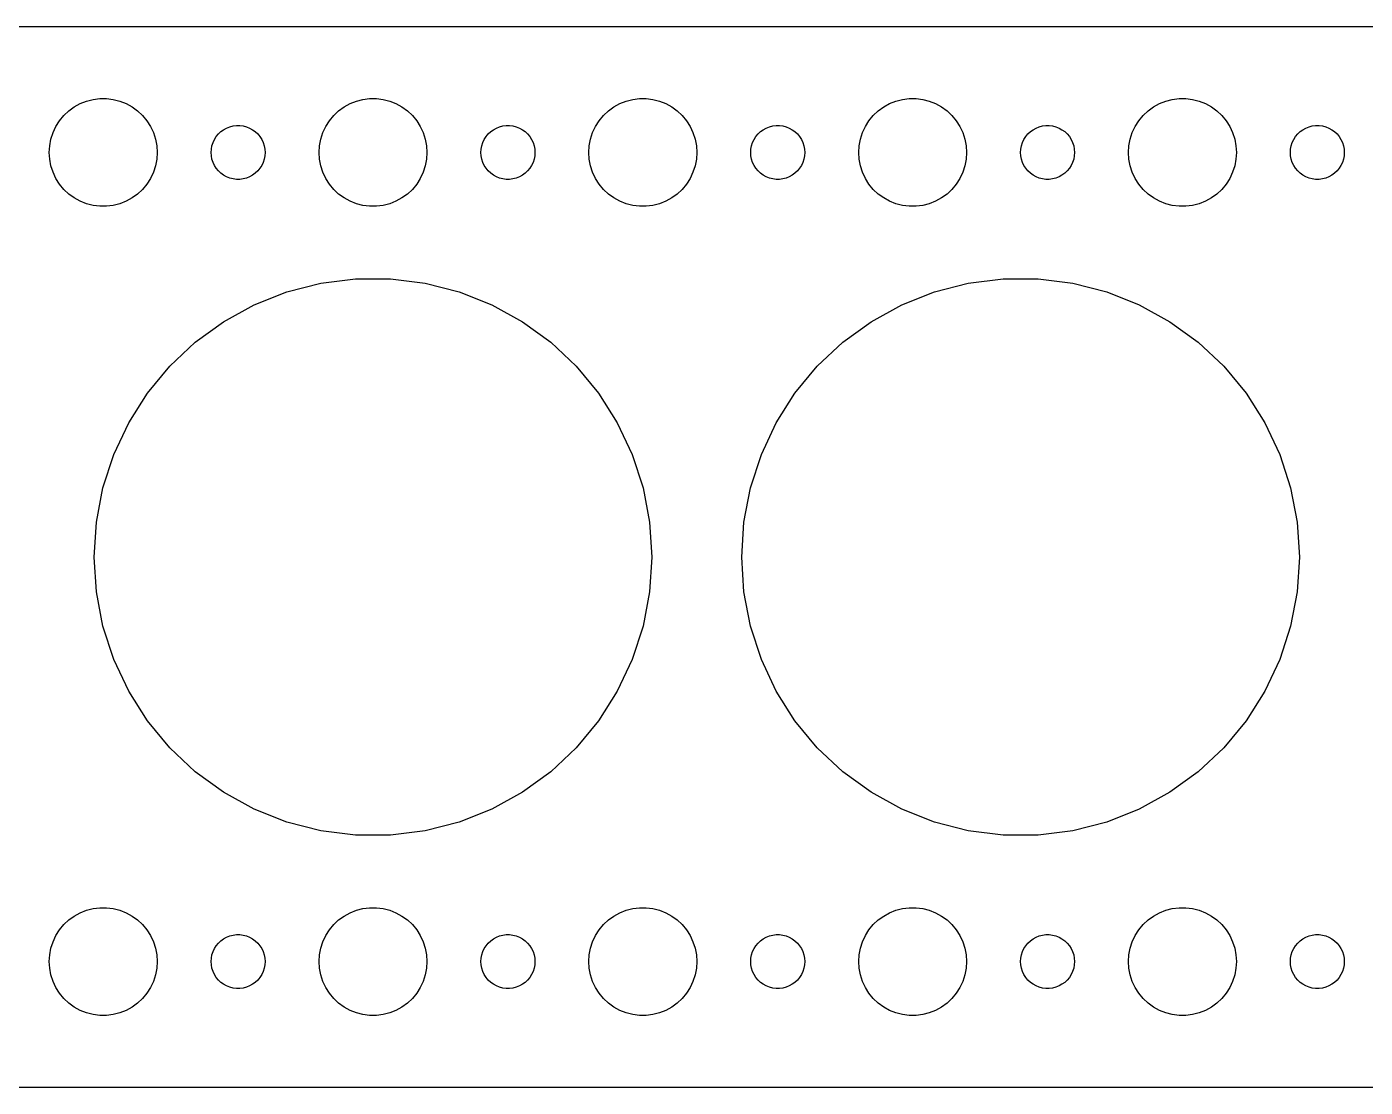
# Model space of a CAD drawing. Header units: metres. Extents: x -97 to 97, y 40 to 98.
# Drawn here: x -19.2 to 55.2, y 39.5 to 98.5 of the extents above; entities that cross this region are included whole.
import ezdxf

# ---------------------------------------------------------------- set-up
doc = ezdxf.new("R2010")
doc.units = ezdxf.units.M

msp = doc.modelspace()

# ---------------------------------------------------------------- linework, layer by layer
for p, q in [((92.3139, 98.4901), (-92.3139, 98.4901)), ((-17.1869, 93.5536), (-16.9123, 93.8115)), ((-16.9123, 93.8115), (-16.6075, 94.033)), ((-16.6075, 94.033), (-16.2773, 94.2145)), ((-16.2773, 94.2145), (-15.927, 94.3532)), ((-15.927, 94.3532), (-15.5621, 94.4469)), ((-15.5621, 94.4469), (-15.1884, 94.4941)), ((-15.1884, 94.4941), (-14.8116, 94.4941)), ((-14.8116, 94.4941), (-14.4379, 94.4469)), ((-14.4379, 94.4469), (-14.0729, 94.3532)), ((-14.0729, 94.3532), (-13.7227, 94.2145)), ((-13.7227, 94.2145), (-13.3925, 94.033)), ((-13.3925, 94.033), (-13.0877, 93.8115)), ((-13.0877, 93.8115), (-12.8131, 93.5536)), ((-2.1869, 93.5536), (-1.91226, 93.8115)), ((-1.91226, 93.8115), (-1.60747, 94.033)), ((-1.60747, 94.033), (-1.27733, 94.2145)), ((-1.27733, 94.2145), (-0.92705, 94.3532)), ((-0.92705, 94.3532), (-0.56213, 94.4469)), ((-0.56213, 94.4469), (-0.18837, 94.4941)), ((-0.18837, 94.4941), (0.18837, 94.4941)), ((0.18837, 94.4941), (0.56213, 94.4469)), ((0.56213, 94.4469), (0.92705, 94.3532)), ((0.92705, 94.3532), (1.27733, 94.2145)), ((1.27733, 94.2145), (1.60747, 94.033)), ((1.60747, 94.033), (1.91226, 93.8115)), ((1.91226, 93.8115), (2.1869, 93.5536)), ((12.8131, 93.5536), (13.0877, 93.8115)), ((13.0877, 93.8115), (13.3925, 94.033)), ((13.3925, 94.033), (13.7227, 94.2145)), ((13.7227, 94.2145), (14.0729, 94.3532)), ((14.0729, 94.3532), (14.4379, 94.4469)), ((14.4379, 94.4469), (14.8116, 94.4941)), ((14.8116, 94.4941), (15.1884, 94.4941)), ((15.1884, 94.4941), (15.5621, 94.4469)), ((15.5621, 94.4469), (15.927, 94.3532)), ((15.927, 94.3532), (16.2773, 94.2145)), ((16.2773, 94.2145), (16.6075, 94.033)), ((16.6075, 94.033), (16.9123, 93.8115)), ((16.9123, 93.8115), (17.1869, 93.5536)), ((27.8131, 93.5536), (28.0877, 93.8115)), ((28.0877, 93.8115), (28.3925, 94.033)), ((28.3925, 94.033), (28.7227, 94.2145)), ((28.7227, 94.2145), (29.0729, 94.3532)), ((29.0729, 94.3532), (29.4379, 94.4469)), ((29.4379, 94.4469), (29.8116, 94.4941)), ((29.8116, 94.4941), (30.1884, 94.4941)), ((30.1884, 94.4941), (30.5621, 94.4469)), ((30.5621, 94.4469), (30.927, 94.3532)), ((30.927, 94.3532), (31.2773, 94.2145)), ((31.2773, 94.2145), (31.6075, 94.033)), ((31.6075, 94.033), (31.9123, 93.8115)), ((31.9123, 93.8115), (32.1869, 93.5536)), ((42.8131, 93.5536), (43.0877, 93.8115)), ((43.0877, 93.8115), (43.3925, 94.033)), ((43.3925, 94.033), (43.7227, 94.2145)), ((43.7227, 94.2145), (44.0729, 94.3532)), ((44.0729, 94.3532), (44.4379, 94.4469)), ((44.4379, 94.4469), (44.8116, 94.4941)), ((44.8116, 94.4941), (45.1884, 94.4941)), ((45.1884, 94.4941), (45.5621, 94.4469)), ((45.5621, 94.4469), (45.927, 94.3532)), ((45.927, 94.3532), (46.2773, 94.2145)), ((46.2773, 94.2145), (46.6075, 94.033)), ((46.6075, 94.033), (46.9123, 93.8115)), ((46.9123, 93.8115), (47.1869, 93.5536)), ((-17.6289, 92.9453), (-17.427, 93.2634)), ((-17.427, 93.2634), (-17.1869, 93.5536)), ((-12.8131, 93.5536), (-12.5729, 93.2634)), ((-12.5729, 93.2634), (-12.3711, 92.9453)), ((-2.62891, 92.9453), (-2.42705, 93.2634)), ((-2.42705, 93.2634), (-2.1869, 93.5536)), ((2.1869, 93.5536), (2.42705, 93.2634)), ((2.42705, 93.2634), (2.62891, 92.9453)), ((12.3711, 92.9453), (12.5729, 93.2634)), ((12.5729, 93.2634), (12.8131, 93.5536)), ((17.1869, 93.5536), (17.427, 93.2634)), ((17.427, 93.2634), (17.6289, 92.9453)), ((27.3711, 92.9453), (27.5729, 93.2634)), ((27.5729, 93.2634), (27.8131, 93.5536)), ((32.1869, 93.5536), (32.427, 93.2634)), ((32.427, 93.2634), (32.6289, 92.9453)), ((42.3711, 92.9453), (42.5729, 93.2634)), ((42.5729, 93.2634), (42.8131, 93.5536)), ((47.1869, 93.5536), (47.427, 93.2634)), ((47.427, 93.2634), (47.6289, 92.9453)), ((-17.9057, 92.2461), (-17.7893, 92.6044)), ((-17.7893, 92.6044), (-17.6289, 92.9453)), ((-12.3711, 92.9453), (-12.2107, 92.6044)), ((-12.2107, 92.6044), (-12.0942, 92.2461)), ((-8.81445, 92.2226), (-8.71352, 92.3817)), ((-8.71352, 92.3817), (-8.59344, 92.5268)), ((-8.59344, 92.5268), (-8.45613, 92.6558)), ((-8.45613, 92.6558), (-8.30373, 92.7665)), ((-8.30373, 92.7665), (-8.13866, 92.8572)), ((-8.13866, 92.8572), (-7.96352, 92.9266)), ((-7.96352, 92.9266), (-7.78107, 92.9734)), ((-7.78107, 92.9734), (-7.59418, 92.997)), ((-7.59418, 92.997), (-7.40581, 92.997)), ((-7.40581, 92.997), (-7.21892, 92.9734)), ((-7.21892, 92.9734), (-7.03647, 92.9266)), ((-7.03647, 92.9266), (-6.86133, 92.8572)), ((-6.86133, 92.8572), (-6.69626, 92.7665)), ((-6.69626, 92.7665), (-6.54385, 92.6558)), ((-6.54385, 92.6558), (-6.40654, 92.5268)), ((-6.40654, 92.5268), (-6.28647, 92.3817)), ((-6.28647, 92.3817), (-6.18553, 92.2226)), ((-2.90575, 92.2461), (-2.78932, 92.6044)), ((-2.78932, 92.6044), (-2.62891, 92.9453)), ((2.62891, 92.9453), (2.78932, 92.6044)), ((2.78932, 92.6044), (2.90575, 92.2461)), ((6.18553, 92.2226), (6.28647, 92.3817)), ((6.28647, 92.3817), (6.40654, 92.5268)), ((6.40654, 92.5268), (6.54385, 92.6558)), ((6.54385, 92.6558), (6.69626, 92.7665)), ((6.69626, 92.7665), (6.86133, 92.8572)), ((6.86133, 92.8572), (7.03647, 92.9266)), ((7.03647, 92.9266), (7.21892, 92.9734)), ((7.21892, 92.9734), (7.40581, 92.997)), ((7.40581, 92.997), (7.59418, 92.997)), ((7.59418, 92.997), (7.78107, 92.9734)), ((7.78107, 92.9734), (7.96352, 92.9266)), ((7.96352, 92.9266), (8.13866, 92.8572)), ((8.13866, 92.8572), (8.30373, 92.7665)), ((8.30373, 92.7665), (8.45613, 92.6558)), ((8.45613, 92.6558), (8.59344, 92.5268)), ((8.59344, 92.5268), (8.71352, 92.3817)), ((8.71352, 92.3817), (8.81445, 92.2226)), ((12.0942, 92.2461), (12.2107, 92.6044)), ((12.2107, 92.6044), (12.3711, 92.9453)), ((17.6289, 92.9453), (17.7893, 92.6044)), ((17.7893, 92.6044), (17.9057, 92.2461)), ((21.1855, 92.2226), (21.2865, 92.3817)), ((21.2865, 92.3817), (21.4065, 92.5268)), ((21.4065, 92.5268), (21.5439, 92.6558)), ((21.5439, 92.6558), (21.6963, 92.7665)), ((21.6963, 92.7665), (21.8613, 92.8572)), ((21.8613, 92.8572), (22.0365, 92.9266)), ((22.0365, 92.9266), (22.2189, 92.9734)), ((22.2189, 92.9734), (22.4058, 92.997)), ((22.4058, 92.997), (22.5942, 92.997)), ((22.5942, 92.997), (22.7811, 92.9734)), ((22.7811, 92.9734), (22.9635, 92.9266)), ((22.9635, 92.9266), (23.1387, 92.8572)), ((23.1387, 92.8572), (23.3037, 92.7665)), ((23.3037, 92.7665), (23.4561, 92.6558)), ((23.4561, 92.6558), (23.5934, 92.5268)), ((23.5934, 92.5268), (23.7135, 92.3817)), ((23.7135, 92.3817), (23.8145, 92.2226)), ((27.0942, 92.2461), (27.2107, 92.6044)), ((27.2107, 92.6044), (27.3711, 92.9453)), ((32.6289, 92.9453), (32.7893, 92.6044)), ((32.7893, 92.6044), (32.9057, 92.2461)), ((36.1855, 92.2226), (36.2865, 92.3817)), ((36.2865, 92.3817), (36.4065, 92.5268)), ((36.4065, 92.5268), (36.5439, 92.6558)), ((36.5439, 92.6558), (36.6963, 92.7665)), ((36.6963, 92.7665), (36.8613, 92.8572)), ((36.8613, 92.8572), (37.0365, 92.9266)), ((37.0365, 92.9266), (37.2189, 92.9734)), ((37.2189, 92.9734), (37.4058, 92.997)), ((37.4058, 92.997), (37.5942, 92.997)), ((37.5942, 92.997), (37.7811, 92.9734)), ((37.7811, 92.9734), (37.9635, 92.9266)), ((37.9635, 92.9266), (38.1387, 92.8572)), ((38.1387, 92.8572), (38.3037, 92.7665)), ((38.3037, 92.7665), (38.4561, 92.6558)), ((38.4561, 92.6558), (38.5934, 92.5268)), ((38.5934, 92.5268), (38.7135, 92.3817)), ((38.7135, 92.3817), (38.8145, 92.2226)), ((42.0942, 92.2461), (42.2107, 92.6044)), ((42.2107, 92.6044), (42.3711, 92.9453)), ((47.6289, 92.9453), (47.7893, 92.6044)), ((47.7893, 92.6044), (47.9057, 92.2461)), ((51.1855, 92.2226), (51.2865, 92.3817)), ((51.2865, 92.3817), (51.4065, 92.5268)), ((51.4065, 92.5268), (51.5439, 92.6558)), ((51.5439, 92.6558), (51.6963, 92.7665)), ((51.6963, 92.7665), (51.8613, 92.8572)), ((51.8613, 92.8572), (52.0365, 92.9266)), ((52.0365, 92.9266), (52.2189, 92.9734)), ((52.2189, 92.9734), (52.4058, 92.997)), ((52.4058, 92.997), (52.5942, 92.997)), ((52.5942, 92.997), (52.7811, 92.9734)), ((52.7811, 92.9734), (52.9635, 92.9266)), ((52.9635, 92.9266), (53.1387, 92.8572)), ((53.1387, 92.8572), (53.3037, 92.7665)), ((53.3037, 92.7665), (53.4561, 92.6558)), ((53.4561, 92.6558), (53.5934, 92.5268)), ((53.5934, 92.5268), (53.7135, 92.3817)), ((53.7135, 92.3817), (53.8145, 92.2226)), ((-18, 91.5), (-17.9763, 91.876)), ((-17.9763, 91.876), (-17.9057, 92.2461)), ((-12.0942, 92.2461), (-12.0237, 91.876)), ((-12.0237, 91.876), (-12, 91.5)), ((-9, 91.5), (-8.98816, 91.688)), ((-8.98816, 91.688), (-8.95287, 91.873)), ((-8.95287, 91.873), (-8.89465, 92.0522)), ((-8.89465, 92.0522), (-8.81445, 92.2226)), ((-6.18553, 92.2226), (-6.10533, 92.0522)), ((-6.10533, 92.0522), (-6.04712, 91.873)), ((-6.04712, 91.873), (-6.01183, 91.688)), ((-6.01183, 91.688), (-6, 91.5)), ((-3, 91.5), (-2.97633, 91.876)), ((-2.97633, 91.876), (-2.90575, 92.2461)), ((2.90575, 92.2461), (2.97633, 91.876)), ((2.97633, 91.876), (3, 91.5)), ((6, 91.5), (6.01183, 91.688)), ((6.01183, 91.688), (6.04712, 91.873)), ((6.04712, 91.873), (6.10533, 92.0522)), ((6.10533, 92.0522), (6.18553, 92.2226)), ((8.81445, 92.2226), (8.89465, 92.0522)), ((8.89465, 92.0522), (8.95287, 91.873)), ((8.95287, 91.873), (8.98816, 91.688)), ((8.98816, 91.688), (9, 91.5)), ((12, 91.5), (12.0237, 91.876)), ((12.0237, 91.876), (12.0942, 92.2461)), ((17.9057, 92.2461), (17.9763, 91.876)), ((17.9763, 91.876), (18, 91.5)), ((21, 91.5), (21.0118, 91.688)), ((21.0118, 91.688), (21.0471, 91.873)), ((21.0471, 91.873), (21.1053, 92.0522)), ((21.1053, 92.0522), (21.1855, 92.2226)), ((23.8145, 92.2226), (23.8947, 92.0522)), ((23.8947, 92.0522), (23.9529, 91.873)), ((23.9529, 91.873), (23.9882, 91.688)), ((23.9882, 91.688), (24, 91.5)), ((27, 91.5), (27.0237, 91.876)), ((27.0237, 91.876), (27.0942, 92.2461)), ((32.9057, 92.2461), (32.9763, 91.876)), ((32.9763, 91.876), (33, 91.5)), ((36, 91.5), (36.0118, 91.688)), ((36.0118, 91.688), (36.0471, 91.873)), ((36.0471, 91.873), (36.1053, 92.0522)), ((36.1053, 92.0522), (36.1855, 92.2226)), ((38.8145, 92.2226), (38.8947, 92.0522)), ((38.8947, 92.0522), (38.9529, 91.873)), ((38.9529, 91.873), (38.9882, 91.688)), ((38.9882, 91.688), (39, 91.5)), ((42, 91.5), (42.0237, 91.876)), ((42.0237, 91.876), (42.0942, 92.2461)), ((47.9057, 92.2461), (47.9763, 91.876)), ((47.9763, 91.876), (48, 91.5)), ((51, 91.5), (51.0118, 91.688)), ((51.0118, 91.688), (51.0471, 91.873)), ((51.0471, 91.873), (51.1053, 92.0522)), ((51.1053, 92.0522), (51.1855, 92.2226)), ((53.8145, 92.2226), (53.8947, 92.0522)), ((53.8947, 92.0522), (53.9529, 91.873)), ((53.9529, 91.873), (53.9882, 91.688)), ((53.9882, 91.688), (54, 91.5)), ((-17.9763, 91.124), (-18, 91.5)), ((-17.9057, 90.7539), (-17.9763, 91.124)), ((-12.0237, 91.124), (-12.0942, 90.7539)), ((-12, 91.5), (-12.0237, 91.124)), ((-8.98816, 91.312), (-9, 91.5)), ((-8.95287, 91.127), (-8.98816, 91.312)), ((-8.89465, 90.9478), (-8.95287, 91.127)), ((-8.81445, 90.7774), (-8.89465, 90.9478)), ((-6.10533, 90.9478), (-6.18553, 90.7774)), ((-6.04712, 91.127), (-6.10533, 90.9478)), ((-6.01183, 91.312), (-6.04712, 91.127)), ((-6, 91.5), (-6.01183, 91.312)), ((-2.97633, 91.124), (-3, 91.5)), ((-2.90575, 90.7539), (-2.97633, 91.124)), ((2.97633, 91.124), (2.90575, 90.7539)), ((3, 91.5), (2.97633, 91.124)), ((6.01183, 91.312), (6, 91.5)), ((6.04712, 91.127), (6.01183, 91.312)), ((6.10533, 90.9478), (6.04712, 91.127)), ((6.18553, 90.7774), (6.10533, 90.9478)), ((8.89465, 90.9478), (8.81445, 90.7774)), ((8.95287, 91.127), (8.89465, 90.9478)), ((8.98816, 91.312), (8.95287, 91.127)), ((9, 91.5), (8.98816, 91.312)), ((12.0237, 91.124), (12, 91.5)), ((12.0942, 90.7539), (12.0237, 91.124)), ((17.9763, 91.124), (17.9057, 90.7539)), ((18, 91.5), (17.9763, 91.124)), ((21.0118, 91.312), (21, 91.5)), ((21.0471, 91.127), (21.0118, 91.312)), ((21.1053, 90.9478), (21.0471, 91.127)), ((21.1855, 90.7774), (21.1053, 90.9478)), ((23.8947, 90.9478), (23.8145, 90.7774)), ((23.9529, 91.127), (23.8947, 90.9478)), ((23.9882, 91.312), (23.9529, 91.127)), ((24, 91.5), (23.9882, 91.312)), ((27.0237, 91.124), (27, 91.5)), ((27.0942, 90.7539), (27.0237, 91.124)), ((32.9763, 91.124), (32.9057, 90.7539)), ((33, 91.5), (32.9763, 91.124)), ((36.0118, 91.312), (36, 91.5)), ((36.0471, 91.127), (36.0118, 91.312)), ((36.1053, 90.9478), (36.0471, 91.127)), ((36.1855, 90.7774), (36.1053, 90.9478)), ((38.8947, 90.9478), (38.8145, 90.7774)), ((38.9529, 91.127), (38.8947, 90.9478)), ((38.9882, 91.312), (38.9529, 91.127)), ((39, 91.5), (38.9882, 91.312)), ((42.0237, 91.124), (42, 91.5)), ((42.0942, 90.7539), (42.0237, 91.124)), ((47.9763, 91.124), (47.9057, 90.7539)), ((48, 91.5), (47.9763, 91.124)), ((51.0118, 91.312), (51, 91.5)), ((51.0471, 91.127), (51.0118, 91.312)), ((51.1053, 90.9478), (51.0471, 91.127)), ((51.1855, 90.7774), (51.1053, 90.9478)), ((53.8947, 90.9478), (53.8145, 90.7774)), ((53.9529, 91.127), (53.8947, 90.9478)), ((53.9882, 91.312), (53.9529, 91.127)), ((54, 91.5), (53.9882, 91.312)), ((-17.7893, 90.3956), (-17.9057, 90.7539)), ((-17.6289, 90.0547), (-17.7893, 90.3956)), ((-17.427, 89.7366), (-17.6289, 90.0547)), ((-12.3711, 90.0547), (-12.5729, 89.7366)), ((-12.2107, 90.3956), (-12.3711, 90.0547)), ((-12.0942, 90.7539), (-12.2107, 90.3956)), ((-8.71352, 90.6183), (-8.81445, 90.7774)), ((-8.59344, 90.4732), (-8.71352, 90.6183)), ((-8.45613, 90.3442), (-8.59344, 90.4732)), ((-8.30373, 90.2335), (-8.45613, 90.3442)), ((-8.13866, 90.1427), (-8.30373, 90.2335)), ((-7.96352, 90.0734), (-8.13866, 90.1427)), ((-7.78107, 90.0266), (-7.96352, 90.0734)), ((-7.03647, 90.0734), (-7.21892, 90.0266)), ((-6.86133, 90.1427), (-7.03647, 90.0734)), ((-6.69626, 90.2335), (-6.86133, 90.1427)), ((-6.54385, 90.3442), (-6.69626, 90.2335)), ((-6.40654, 90.4732), (-6.54385, 90.3442)), ((-6.28647, 90.6183), (-6.40654, 90.4732)), ((-6.18553, 90.7774), (-6.28647, 90.6183)), ((-2.78932, 90.3956), (-2.90575, 90.7539)), ((-2.62891, 90.0547), (-2.78932, 90.3956)), ((-2.42705, 89.7366), (-2.62891, 90.0547)), ((2.62891, 90.0547), (2.42705, 89.7366)), ((2.78932, 90.3956), (2.62891, 90.0547)), ((2.90575, 90.7539), (2.78932, 90.3956)), ((6.28647, 90.6183), (6.18553, 90.7774)), ((6.40654, 90.4732), (6.28647, 90.6183)), ((6.54385, 90.3442), (6.40654, 90.4732)), ((6.69626, 90.2335), (6.54385, 90.3442)), ((6.86133, 90.1427), (6.69626, 90.2335)), ((7.03647, 90.0734), (6.86133, 90.1427)), ((7.21892, 90.0266), (7.03647, 90.0734)), ((7.96352, 90.0734), (7.78107, 90.0266)), ((8.13866, 90.1427), (7.96352, 90.0734)), ((8.30373, 90.2335), (8.13866, 90.1427)), ((8.45613, 90.3442), (8.30373, 90.2335)), ((8.59344, 90.4732), (8.45613, 90.3442)), ((8.71352, 90.6183), (8.59344, 90.4732)), ((8.81445, 90.7774), (8.71352, 90.6183)), ((12.2107, 90.3956), (12.0942, 90.7539)), ((12.3711, 90.0547), (12.2107, 90.3956)), ((12.5729, 89.7366), (12.3711, 90.0547)), ((17.6289, 90.0547), (17.427, 89.7366)), ((17.7893, 90.3956), (17.6289, 90.0547)), ((17.9057, 90.7539), (17.7893, 90.3956)), ((21.2865, 90.6183), (21.1855, 90.7774)), ((21.4065, 90.4732), (21.2865, 90.6183)), ((21.5439, 90.3442), (21.4065, 90.4732)), ((21.6963, 90.2335), (21.5439, 90.3442)), ((21.8613, 90.1427), (21.6963, 90.2335)), ((22.0365, 90.0734), (21.8613, 90.1427)), ((22.2189, 90.0266), (22.0365, 90.0734)), ((22.9635, 90.0734), (22.7811, 90.0266)), ((23.1387, 90.1427), (22.9635, 90.0734)), ((23.3037, 90.2335), (23.1387, 90.1427)), ((23.4561, 90.3442), (23.3037, 90.2335)), ((23.5934, 90.4732), (23.4561, 90.3442)), ((23.7135, 90.6183), (23.5934, 90.4732)), ((23.8145, 90.7774), (23.7135, 90.6183)), ((27.2107, 90.3956), (27.0942, 90.7539)), ((27.3711, 90.0547), (27.2107, 90.3956)), ((27.5729, 89.7366), (27.3711, 90.0547)), ((32.6289, 90.0547), (32.427, 89.7366)), ((32.7893, 90.3956), (32.6289, 90.0547)), ((32.9057, 90.7539), (32.7893, 90.3956)), ((36.2865, 90.6183), (36.1855, 90.7774)), ((36.4065, 90.4732), (36.2865, 90.6183)), ((36.5439, 90.3442), (36.4065, 90.4732)), ((36.6963, 90.2335), (36.5439, 90.3442)), ((36.8613, 90.1427), (36.6963, 90.2335)), ((37.0365, 90.0734), (36.8613, 90.1427)), ((37.2189, 90.0266), (37.0365, 90.0734)), ((37.9635, 90.0734), (37.7811, 90.0266)), ((38.1387, 90.1427), (37.9635, 90.0734)), ((38.3037, 90.2335), (38.1387, 90.1427)), ((38.4561, 90.3442), (38.3037, 90.2335)), ((38.5934, 90.4732), (38.4561, 90.3442)), ((38.7135, 90.6183), (38.5934, 90.4732)), ((38.8145, 90.7774), (38.7135, 90.6183)), ((42.2107, 90.3956), (42.0942, 90.7539)), ((42.3711, 90.0547), (42.2107, 90.3956)), ((42.5729, 89.7366), (42.3711, 90.0547)), ((47.6289, 90.0547), (47.427, 89.7366)), ((47.7893, 90.3956), (47.6289, 90.0547)), ((47.9057, 90.7539), (47.7893, 90.3956)), ((51.2865, 90.6183), (51.1855, 90.7774)), ((51.4065, 90.4732), (51.2865, 90.6183)), ((51.5439, 90.3442), (51.4065, 90.4732)), ((51.6963, 90.2335), (51.5439, 90.3442)), ((51.8613, 90.1427), (51.6963, 90.2335)), ((52.0365, 90.0734), (51.8613, 90.1427)), ((52.2189, 90.0266), (52.0365, 90.0734)), ((52.9635, 90.0734), (52.7811, 90.0266)), ((53.1387, 90.1427), (52.9635, 90.0734)), ((53.3037, 90.2335), (53.1387, 90.1427)), ((53.4561, 90.3442), (53.3037, 90.2335)), ((53.5934, 90.4732), (53.4561, 90.3442)), ((53.7135, 90.6183), (53.5934, 90.4732)), ((53.8145, 90.7774), (53.7135, 90.6183)), ((-17.1869, 89.4464), (-17.427, 89.7366)), ((-16.9123, 89.1884), (-17.1869, 89.4464)), ((-12.8131, 89.4464), (-13.0877, 89.1884)), ((-12.5729, 89.7366), (-12.8131, 89.4464)), ((-7.59418, 90.003), (-7.78107, 90.0266)), ((-7.40581, 90.003), (-7.59418, 90.003)), ((-7.21892, 90.0266), (-7.40581, 90.003)), ((-2.1869, 89.4464), (-2.42705, 89.7366)), ((-1.91226, 89.1884), (-2.1869, 89.4464)), ((2.1869, 89.4464), (1.91226, 89.1884)), ((2.42705, 89.7366), (2.1869, 89.4464)), ((7.40581, 90.003), (7.21892, 90.0266)), ((7.59418, 90.003), (7.40581, 90.003)), ((7.78107, 90.0266), (7.59418, 90.003)), ((12.8131, 89.4464), (12.5729, 89.7366)), ((13.0877, 89.1884), (12.8131, 89.4464)), ((17.1869, 89.4464), (16.9123, 89.1884)), ((17.427, 89.7366), (17.1869, 89.4464)), ((22.4058, 90.003), (22.2189, 90.0266)), ((22.5942, 90.003), (22.4058, 90.003)), ((22.7811, 90.0266), (22.5942, 90.003)), ((27.8131, 89.4464), (27.5729, 89.7366)), ((28.0877, 89.1884), (27.8131, 89.4464)), ((32.1869, 89.4464), (31.9123, 89.1884)), ((32.427, 89.7366), (32.1869, 89.4464)), ((37.4058, 90.003), (37.2189, 90.0266)), ((37.5942, 90.003), (37.4058, 90.003)), ((37.7811, 90.0266), (37.5942, 90.003)), ((42.8131, 89.4464), (42.5729, 89.7366)), ((43.0877, 89.1884), (42.8131, 89.4464)), ((47.1869, 89.4464), (46.9123, 89.1884)), ((47.427, 89.7366), (47.1869, 89.4464)), ((52.4058, 90.003), (52.2189, 90.0266)), ((52.5942, 90.003), (52.4058, 90.003)), ((52.7811, 90.0266), (52.5942, 90.003)), ((-16.6075, 88.967), (-16.9123, 89.1884)), ((-16.2773, 88.7855), (-16.6075, 88.967)), ((-15.927, 88.6468), (-16.2773, 88.7855)), ((-15.5621, 88.5531), (-15.927, 88.6468)), ((-15.1884, 88.5059), (-15.5621, 88.5531)), ((-14.4379, 88.5531), (-14.8116, 88.5059)), ((-14.0729, 88.6468), (-14.4379, 88.5531)), ((-13.7227, 88.7855), (-14.0729, 88.6468)), ((-13.3925, 88.967), (-13.7227, 88.7855)), ((-13.0877, 89.1884), (-13.3925, 88.967)), ((-1.60747, 88.967), (-1.91226, 89.1884)), ((-1.27733, 88.7855), (-1.60747, 88.967)), ((-0.92705, 88.6468), (-1.27733, 88.7855)), ((-0.56213, 88.5531), (-0.92705, 88.6468)), ((-0.18837, 88.5059), (-0.56213, 88.5531)), ((0.56213, 88.5531), (0.18837, 88.5059)), ((0.92705, 88.6468), (0.56213, 88.5531)), ((1.27733, 88.7855), (0.92705, 88.6468)), ((1.60747, 88.967), (1.27733, 88.7855)), ((1.91226, 89.1884), (1.60747, 88.967)), ((13.3925, 88.967), (13.0877, 89.1884)), ((13.7227, 88.7855), (13.3925, 88.967)), ((14.0729, 88.6468), (13.7227, 88.7855)), ((14.4379, 88.5531), (14.0729, 88.6468)), ((14.8116, 88.5059), (14.4379, 88.5531)), ((15.5621, 88.5531), (15.1884, 88.5059)), ((15.927, 88.6468), (15.5621, 88.5531)), ((16.2773, 88.7855), (15.927, 88.6468)), ((16.6075, 88.967), (16.2773, 88.7855)), ((16.9123, 89.1884), (16.6075, 88.967)), ((28.3925, 88.967), (28.0877, 89.1884)), ((28.7227, 88.7855), (28.3925, 88.967)), ((29.0729, 88.6468), (28.7227, 88.7855)), ((29.4379, 88.5531), (29.0729, 88.6468)), ((29.8116, 88.5059), (29.4379, 88.5531)), ((30.5621, 88.5531), (30.1884, 88.5059)), ((30.927, 88.6468), (30.5621, 88.5531)), ((31.2773, 88.7855), (30.927, 88.6468)), ((31.6075, 88.967), (31.2773, 88.7855)), ((31.9123, 89.1884), (31.6075, 88.967)), ((43.3925, 88.967), (43.0877, 89.1884)), ((43.7227, 88.7855), (43.3925, 88.967)), ((44.0729, 88.6468), (43.7227, 88.7855)), ((44.4379, 88.5531), (44.0729, 88.6468)), ((44.8116, 88.5059), (44.4379, 88.5531)), ((45.5621, 88.5531), (45.1884, 88.5059)), ((45.927, 88.6468), (45.5621, 88.5531)), ((46.2773, 88.7855), (45.927, 88.6468)), ((46.6075, 88.967), (46.2773, 88.7855)), ((46.9123, 89.1884), (46.6075, 88.967)), ((-14.8116, 88.5059), (-15.1884, 88.5059)), ((0.18837, 88.5059), (-0.18837, 88.5059)), ((15.1884, 88.5059), (14.8116, 88.5059)), ((30.1884, 88.5059), (29.8116, 88.5059)), ((45.1884, 88.5059), (44.8116, 88.5059)), ((-4.78975, 83.7414), (-2.9044, 84.2254)), ((-2.9044, 84.2254), (-0.97325, 84.4694)), ((-0.97325, 84.4694), (0.97325, 84.4694)), ((0.97325, 84.4694), (2.9044, 84.2254)), ((2.9044, 84.2254), (4.78975, 83.7414)), ((31.2102, 83.7414), (33.0956, 84.2254)), ((33.0956, 84.2254), (35.0267, 84.4694)), ((35.0267, 84.4694), (36.9733, 84.4694)), ((36.9733, 84.4694), (38.9044, 84.2254)), ((38.9044, 84.2254), (40.7898, 83.7414)), ((-6.59958, 83.0248), (-4.78975, 83.7414)), ((4.78975, 83.7414), (6.59958, 83.0248)), ((29.4004, 83.0248), (31.2102, 83.7414)), ((40.7898, 83.7414), (42.5996, 83.0248)), ((-8.30531, 82.0871), (-6.59958, 83.0248)), ((6.59958, 83.0248), (8.30531, 82.0871)), ((27.6947, 82.0871), (29.4004, 83.0248)), ((42.5996, 83.0248), (44.3053, 82.0871)), ((-9.88007, 80.9429), (-8.30531, 82.0871)), ((8.30531, 82.0871), (9.88007, 80.9429)), ((26.1199, 80.9429), (27.6947, 82.0871)), ((44.3053, 82.0871), (45.8801, 80.9429)), ((-11.299, 79.6105), (-9.88007, 80.9429)), ((9.88007, 80.9429), (11.299, 79.6105)), ((24.701, 79.6105), (26.1199, 80.9429)), ((45.8801, 80.9429), (47.299, 79.6105)), ((-12.5397, 78.1107), (-11.299, 79.6105)), ((11.299, 79.6105), (12.5397, 78.1107)), ((23.4602, 78.1107), (24.701, 79.6105)), ((47.299, 79.6105), (48.5398, 78.1107)), ((-13.5827, 76.4672), (-12.5397, 78.1107)), ((12.5397, 78.1107), (13.5827, 76.4672)), ((22.4172, 76.4672), (23.4602, 78.1107)), ((48.5398, 78.1107), (49.5827, 76.4672)), ((-14.4115, 74.7059), (-13.5827, 76.4672)), ((13.5827, 76.4672), (14.4115, 74.7059)), ((21.5885, 74.7059), (22.4172, 76.4672)), ((49.5827, 76.4672), (50.4115, 74.7059)), ((-15.013, 72.8547), (-14.4115, 74.7059)), ((14.4115, 74.7059), (15.013, 72.8547)), ((20.987, 72.8547), (21.5885, 74.7059)), ((50.4115, 74.7059), (51.013, 72.8547)), ((-15.3778, 70.9427), (-15.013, 72.8547)), ((15.013, 72.8547), (15.3778, 70.9427)), ((20.6222, 70.9427), (20.987, 72.8547)), ((51.013, 72.8547), (51.3778, 70.9427)), ((-15.5, 69), (-15.3778, 70.9427)), ((15.3778, 70.9427), (15.5, 69)), ((20.5, 69), (20.6222, 70.9427)), ((51.3778, 70.9427), (51.5, 69)), ((-15.3778, 67.0573), (-15.5, 69)), ((15.5, 69), (15.3778, 67.0573)), ((20.6222, 67.0573), (20.5, 69)), ((51.5, 69), (51.3778, 67.0573)), ((-15.013, 65.1453), (-15.3778, 67.0573)), ((15.3778, 67.0573), (15.013, 65.1453)), ((20.987, 65.1453), (20.6222, 67.0573)), ((51.3778, 67.0573), (51.013, 65.1453)), ((-14.4115, 63.2941), (-15.013, 65.1453)), ((15.013, 65.1453), (14.4115, 63.2941)), ((21.5885, 63.2941), (20.987, 65.1453)), ((51.013, 65.1453), (50.4115, 63.2941)), ((-13.5827, 61.5328), (-14.4115, 63.2941)), ((14.4115, 63.2941), (13.5827, 61.5328)), ((22.4172, 61.5328), (21.5885, 63.2941)), ((50.4115, 63.2941), (49.5827, 61.5328)), ((-12.5397, 59.8893), (-13.5827, 61.5328)), ((13.5827, 61.5328), (12.5397, 59.8893)), ((23.4602, 59.8893), (22.4172, 61.5328)), ((49.5827, 61.5328), (48.5398, 59.8893)), ((-11.299, 58.3895), (-12.5397, 59.8893)), ((12.5397, 59.8893), (11.299, 58.3895)), ((24.701, 58.3895), (23.4602, 59.8893)), ((48.5398, 59.8893), (47.299, 58.3895)), ((-9.88007, 57.0571), (-11.299, 58.3895)), ((11.299, 58.3895), (9.88007, 57.0571)), ((26.1199, 57.0571), (24.701, 58.3895)), ((47.299, 58.3895), (45.8801, 57.0571)), ((-8.30531, 55.9129), (-9.88007, 57.0571)), ((9.88007, 57.0571), (8.30531, 55.9129)), ((27.6947, 55.9129), (26.1199, 57.0571)), ((45.8801, 57.0571), (44.3053, 55.9129)), ((-6.59958, 54.9752), (-8.30531, 55.9129)), ((8.30531, 55.9129), (6.59958, 54.9752)), ((29.4004, 54.9752), (27.6947, 55.9129)), ((44.3053, 55.9129), (42.5996, 54.9752)), ((-4.78975, 54.2586), (-6.59958, 54.9752)), ((6.59958, 54.9752), (4.78975, 54.2586)), ((31.2102, 54.2586), (29.4004, 54.9752)), ((42.5996, 54.9752), (40.7898, 54.2586)), ((-2.9044, 53.7746), (-4.78975, 54.2586)), ((-0.97325, 53.5306), (-2.9044, 53.7746)), ((2.9044, 53.7746), (0.97325, 53.5306)), ((4.78975, 54.2586), (2.9044, 53.7746)), ((33.0956, 53.7746), (31.2102, 54.2586)), ((35.0267, 53.5306), (33.0956, 53.7746)), ((38.9044, 53.7746), (36.9733, 53.5306)), ((40.7898, 54.2586), (38.9044, 53.7746)), ((0.97325, 53.5306), (-0.97325, 53.5306)), ((36.9733, 53.5306), (35.0267, 53.5306)), ((-16.6075, 49.033), (-16.2773, 49.2145)), ((-16.2773, 49.2145), (-15.927, 49.3532)), ((-15.927, 49.3532), (-15.5621, 49.4469)), ((-15.5621, 49.4469), (-15.1884, 49.4941)), ((-15.1884, 49.4941), (-14.8116, 49.4941)), ((-14.8116, 49.4941), (-14.4379, 49.4469)), ((-14.4379, 49.4469), (-14.0729, 49.3532)), ((-14.0729, 49.3532), (-13.7227, 49.2145)), ((-13.7227, 49.2145), (-13.3925, 49.033)), ((-1.60747, 49.033), (-1.27733, 49.2145)), ((-1.27733, 49.2145), (-0.92705, 49.3532)), ((-0.92705, 49.3532), (-0.56213, 49.4469)), ((-0.56213, 49.4469), (-0.18837, 49.4941)), ((-0.18837, 49.4941), (0.18837, 49.4941)), ((0.18837, 49.4941), (0.56213, 49.4469)), ((0.56213, 49.4469), (0.92705, 49.3532)), ((0.92705, 49.3532), (1.27733, 49.2145)), ((1.27733, 49.2145), (1.60747, 49.033)), ((13.3925, 49.033), (13.7227, 49.2145)), ((13.7227, 49.2145), (14.0729, 49.3532)), ((14.0729, 49.3532), (14.4379, 49.4469)), ((14.4379, 49.4469), (14.8116, 49.4941)), ((14.8116, 49.4941), (15.1884, 49.4941)), ((15.1884, 49.4941), (15.5621, 49.4469)), ((15.5621, 49.4469), (15.927, 49.3532)), ((15.927, 49.3532), (16.2773, 49.2145)), ((16.2773, 49.2145), (16.6075, 49.033)), ((28.3925, 49.033), (28.7227, 49.2145)), ((28.7227, 49.2145), (29.0729, 49.3532)), ((29.0729, 49.3532), (29.4379, 49.4469)), ((29.4379, 49.4469), (29.8116, 49.4941)), ((29.8116, 49.4941), (30.1884, 49.4941)), ((30.1884, 49.4941), (30.5621, 49.4469)), ((30.5621, 49.4469), (30.927, 49.3532)), ((30.927, 49.3532), (31.2773, 49.2145)), ((31.2773, 49.2145), (31.6075, 49.033)), ((43.3925, 49.033), (43.7227, 49.2145)), ((43.7227, 49.2145), (44.0729, 49.3532)), ((44.0729, 49.3532), (44.4379, 49.4469)), ((44.4379, 49.4469), (44.8116, 49.4941)), ((44.8116, 49.4941), (45.1884, 49.4941)), ((45.1884, 49.4941), (45.5621, 49.4469)), ((45.5621, 49.4469), (45.927, 49.3532)), ((45.927, 49.3532), (46.2773, 49.2145)), ((46.2773, 49.2145), (46.6075, 49.033)), ((-17.427, 48.2634), (-17.1869, 48.5536)), ((-17.1869, 48.5536), (-16.9123, 48.8116)), ((-16.9123, 48.8116), (-16.6075, 49.033)), ((-13.3925, 49.033), (-13.0877, 48.8116)), ((-13.0877, 48.8116), (-12.8131, 48.5536)), ((-12.8131, 48.5536), (-12.5729, 48.2634)), ((-2.42705, 48.2634), (-2.1869, 48.5536)), ((-2.1869, 48.5536), (-1.91226, 48.8116)), ((-1.91226, 48.8116), (-1.60747, 49.033)), ((1.60747, 49.033), (1.91226, 48.8116)), ((1.91226, 48.8116), (2.1869, 48.5536)), ((2.1869, 48.5536), (2.42705, 48.2634)), ((12.5729, 48.2634), (12.8131, 48.5536)), ((12.8131, 48.5536), (13.0877, 48.8116)), ((13.0877, 48.8116), (13.3925, 49.033)), ((16.6075, 49.033), (16.9123, 48.8116)), ((16.9123, 48.8116), (17.1869, 48.5536)), ((17.1869, 48.5536), (17.427, 48.2634)), ((27.5729, 48.2634), (27.8131, 48.5536)), ((27.8131, 48.5536), (28.0877, 48.8116)), ((28.0877, 48.8116), (28.3925, 49.033)), ((31.6075, 49.033), (31.9123, 48.8116)), ((31.9123, 48.8116), (32.1869, 48.5536)), ((32.1869, 48.5536), (32.427, 48.2634)), ((42.5729, 48.2634), (42.8131, 48.5536)), ((42.8131, 48.5536), (43.0877, 48.8116)), ((43.0877, 48.8116), (43.3925, 49.033)), ((46.6075, 49.033), (46.9123, 48.8116)), ((46.9123, 48.8116), (47.1869, 48.5536)), ((47.1869, 48.5536), (47.427, 48.2634)), ((-17.7893, 47.6044), (-17.6289, 47.9453)), ((-17.6289, 47.9453), (-17.427, 48.2634)), ((-12.5729, 48.2634), (-12.3711, 47.9453)), ((-12.3711, 47.9453), (-12.2107, 47.6044)), ((-8.59344, 47.5268), (-8.45613, 47.6558)), ((-8.45613, 47.6558), (-8.30373, 47.7665)), ((-8.30373, 47.7665), (-8.13866, 47.8573)), ((-8.13866, 47.8573), (-7.96352, 47.9266)), ((-7.96352, 47.9266), (-7.78107, 47.9734)), ((-7.78107, 47.9734), (-7.59418, 47.997)), ((-7.59418, 47.997), (-7.40581, 47.997)), ((-7.40581, 47.997), (-7.21892, 47.9734)), ((-7.21892, 47.9734), (-7.03647, 47.9266)), ((-7.03647, 47.9266), (-6.86133, 47.8573)), ((-6.86133, 47.8573), (-6.69626, 47.7665)), ((-6.69626, 47.7665), (-6.54385, 47.6558)), ((-6.54385, 47.6558), (-6.40654, 47.5268)), ((-2.78932, 47.6044), (-2.62891, 47.9453)), ((-2.62891, 47.9453), (-2.42705, 48.2634)), ((2.42705, 48.2634), (2.62891, 47.9453)), ((2.62891, 47.9453), (2.78932, 47.6044)), ((6.40654, 47.5268), (6.54385, 47.6558)), ((6.54385, 47.6558), (6.69626, 47.7665)), ((6.69626, 47.7665), (6.86133, 47.8573)), ((6.86133, 47.8573), (7.03647, 47.9266)), ((7.03647, 47.9266), (7.21892, 47.9734)), ((7.21892, 47.9734), (7.40581, 47.997)), ((7.40581, 47.997), (7.59418, 47.997)), ((7.59418, 47.997), (7.78107, 47.9734)), ((7.78107, 47.9734), (7.96352, 47.9266)), ((7.96352, 47.9266), (8.13866, 47.8573)), ((8.13866, 47.8573), (8.30373, 47.7665)), ((8.30373, 47.7665), (8.45613, 47.6558)), ((8.45613, 47.6558), (8.59344, 47.5268)), ((12.2107, 47.6044), (12.3711, 47.9453)), ((12.3711, 47.9453), (12.5729, 48.2634)), ((17.427, 48.2634), (17.6289, 47.9453)), ((17.6289, 47.9453), (17.7893, 47.6044)), ((21.4065, 47.5268), (21.5439, 47.6558)), ((21.5439, 47.6558), (21.6963, 47.7665)), ((21.6963, 47.7665), (21.8613, 47.8573)), ((21.8613, 47.8573), (22.0365, 47.9266)), ((22.0365, 47.9266), (22.2189, 47.9734)), ((22.2189, 47.9734), (22.4058, 47.997)), ((22.4058, 47.997), (22.5942, 47.997)), ((22.5942, 47.997), (22.7811, 47.9734)), ((22.7811, 47.9734), (22.9635, 47.9266)), ((22.9635, 47.9266), (23.1387, 47.8573)), ((23.1387, 47.8573), (23.3037, 47.7665)), ((23.3037, 47.7665), (23.4561, 47.6558)), ((23.4561, 47.6558), (23.5934, 47.5268)), ((27.2107, 47.6044), (27.3711, 47.9453)), ((27.3711, 47.9453), (27.5729, 48.2634)), ((32.427, 48.2634), (32.6289, 47.9453)), ((32.6289, 47.9453), (32.7893, 47.6044)), ((36.4065, 47.5268), (36.5439, 47.6558)), ((36.5439, 47.6558), (36.6963, 47.7665)), ((36.6963, 47.7665), (36.8613, 47.8573)), ((36.8613, 47.8573), (37.0365, 47.9266)), ((37.0365, 47.9266), (37.2189, 47.9734)), ((37.2189, 47.9734), (37.4058, 47.997)), ((37.4058, 47.997), (37.5942, 47.997)), ((37.5942, 47.997), (37.7811, 47.9734)), ((37.7811, 47.9734), (37.9635, 47.9266)), ((37.9635, 47.9266), (38.1387, 47.8573)), ((38.1387, 47.8573), (38.3037, 47.7665)), ((38.3037, 47.7665), (38.4561, 47.6558)), ((38.4561, 47.6558), (38.5934, 47.5268)), ((42.2107, 47.6044), (42.3711, 47.9453)), ((42.3711, 47.9453), (42.5729, 48.2634)), ((47.427, 48.2634), (47.6289, 47.9453)), ((47.6289, 47.9453), (47.7893, 47.6044)), ((51.4065, 47.5268), (51.5439, 47.6558)), ((51.5439, 47.6558), (51.6963, 47.7665)), ((51.6963, 47.7665), (51.8613, 47.8573)), ((51.8613, 47.8573), (52.0365, 47.9266)), ((52.0365, 47.9266), (52.2189, 47.9734)), ((52.2189, 47.9734), (52.4058, 47.997)), ((52.4058, 47.997), (52.5942, 47.997)), ((52.5942, 47.997), (52.7811, 47.9734)), ((52.7811, 47.9734), (52.9635, 47.9266)), ((52.9635, 47.9266), (53.1387, 47.8573)), ((53.1387, 47.8573), (53.3037, 47.7665)), ((53.3037, 47.7665), (53.4561, 47.6558)), ((53.4561, 47.6558), (53.5934, 47.5268)), ((-17.9763, 46.876), (-17.9057, 47.2461)), ((-17.9057, 47.2461), (-17.7893, 47.6044)), ((-12.2107, 47.6044), (-12.0942, 47.2461)), ((-12.0942, 47.2461), (-12.0237, 46.876)), ((-8.95287, 46.873), (-8.89465, 47.0522)), ((-8.89465, 47.0522), (-8.81445, 47.2226)), ((-8.81445, 47.2226), (-8.71352, 47.3817)), ((-8.71352, 47.3817), (-8.59344, 47.5268)), ((-6.40654, 47.5268), (-6.28647, 47.3817)), ((-6.28647, 47.3817), (-6.18553, 47.2226)), ((-6.18553, 47.2226), (-6.10533, 47.0522)), ((-6.10533, 47.0522), (-6.04712, 46.873)), ((-2.97633, 46.876), (-2.90575, 47.2461)), ((-2.90575, 47.2461), (-2.78932, 47.6044)), ((2.78932, 47.6044), (2.90575, 47.2461)), ((2.90575, 47.2461), (2.97633, 46.876)), ((6.04712, 46.873), (6.10533, 47.0522)), ((6.10533, 47.0522), (6.18553, 47.2226)), ((6.18553, 47.2226), (6.28647, 47.3817)), ((6.28647, 47.3817), (6.40654, 47.5268)), ((8.59344, 47.5268), (8.71352, 47.3817)), ((8.71352, 47.3817), (8.81445, 47.2226)), ((8.81445, 47.2226), (8.89465, 47.0522)), ((8.89465, 47.0522), (8.95287, 46.873)), ((12.0237, 46.876), (12.0942, 47.2461)), ((12.0942, 47.2461), (12.2107, 47.6044)), ((17.7893, 47.6044), (17.9057, 47.2461)), ((17.9057, 47.2461), (17.9763, 46.876)), ((21.0471, 46.873), (21.1053, 47.0522)), ((21.1053, 47.0522), (21.1855, 47.2226)), ((21.1855, 47.2226), (21.2865, 47.3817)), ((21.2865, 47.3817), (21.4065, 47.5268)), ((23.5934, 47.5268), (23.7135, 47.3817)), ((23.7135, 47.3817), (23.8145, 47.2226)), ((23.8145, 47.2226), (23.8947, 47.0522)), ((23.8947, 47.0522), (23.9529, 46.873)), ((27.0237, 46.876), (27.0942, 47.2461)), ((27.0942, 47.2461), (27.2107, 47.6044)), ((32.7893, 47.6044), (32.9057, 47.2461)), ((32.9057, 47.2461), (32.9763, 46.876)), ((36.0471, 46.873), (36.1053, 47.0522)), ((36.1053, 47.0522), (36.1855, 47.2226)), ((36.1855, 47.2226), (36.2865, 47.3817)), ((36.2865, 47.3817), (36.4065, 47.5268)), ((38.5934, 47.5268), (38.7135, 47.3817)), ((38.7135, 47.3817), (38.8145, 47.2226)), ((38.8145, 47.2226), (38.8947, 47.0522)), ((38.8947, 47.0522), (38.9529, 46.873)), ((42.0237, 46.876), (42.0942, 47.2461)), ((42.0942, 47.2461), (42.2107, 47.6044)), ((47.7893, 47.6044), (47.9057, 47.2461)), ((47.9057, 47.2461), (47.9763, 46.876)), ((51.0471, 46.873), (51.1053, 47.0522)), ((51.1053, 47.0522), (51.1855, 47.2226)), ((51.1855, 47.2226), (51.2865, 47.3817)), ((51.2865, 47.3817), (51.4065, 47.5268)), ((53.5934, 47.5268), (53.7135, 47.3817)), ((53.7135, 47.3817), (53.8145, 47.2226)), ((53.8145, 47.2226), (53.8947, 47.0522)), ((53.8947, 47.0522), (53.9529, 46.873)), ((-18, 46.5), (-17.9763, 46.876)), ((-17.9763, 46.124), (-18, 46.5)), ((-12.0237, 46.876), (-12, 46.5)), ((-12, 46.5), (-12.0237, 46.124)), ((-9, 46.5), (-8.98816, 46.688)), ((-8.98816, 46.312), (-9, 46.5)), ((-8.98816, 46.688), (-8.95287, 46.873)), ((-8.95287, 46.127), (-8.98816, 46.312)), ((-6.04712, 46.873), (-6.01183, 46.688)), ((-6.01183, 46.312), (-6.04712, 46.127)), ((-6.01183, 46.688), (-6, 46.5)), ((-6, 46.5), (-6.01183, 46.312)), ((-3, 46.5), (-2.97633, 46.876)), ((-2.97633, 46.124), (-3, 46.5)), ((2.97633, 46.876), (3, 46.5)), ((3, 46.5), (2.97633, 46.124)), ((6, 46.5), (6.01183, 46.688)), ((6.01183, 46.312), (6, 46.5)), ((6.01183, 46.688), (6.04712, 46.873)), ((6.04712, 46.127), (6.01183, 46.312)), ((8.95287, 46.873), (8.98816, 46.688)), ((8.98816, 46.312), (8.95287, 46.127)), ((8.98816, 46.688), (9, 46.5)), ((9, 46.5), (8.98816, 46.312)), ((12, 46.5), (12.0237, 46.876)), ((12.0237, 46.124), (12, 46.5)), ((17.9763, 46.876), (18, 46.5)), ((18, 46.5), (17.9763, 46.124)), ((21, 46.5), (21.0118, 46.688)), ((21.0118, 46.312), (21, 46.5)), ((21.0118, 46.688), (21.0471, 46.873)), ((21.0471, 46.127), (21.0118, 46.312)), ((23.9529, 46.873), (23.9882, 46.688)), ((23.9882, 46.312), (23.9529, 46.127)), ((23.9882, 46.688), (24, 46.5)), ((24, 46.5), (23.9882, 46.312)), ((27, 46.5), (27.0237, 46.876)), ((27.0237, 46.124), (27, 46.5)), ((32.9763, 46.876), (33, 46.5)), ((33, 46.5), (32.9763, 46.124)), ((36, 46.5), (36.0118, 46.688)), ((36.0118, 46.312), (36, 46.5)), ((36.0118, 46.688), (36.0471, 46.873)), ((36.0471, 46.127), (36.0118, 46.312)), ((38.9529, 46.873), (38.9882, 46.688)), ((38.9882, 46.312), (38.9529, 46.127)), ((38.9882, 46.688), (39, 46.5)), ((39, 46.5), (38.9882, 46.312)), ((42, 46.5), (42.0237, 46.876)), ((42.0237, 46.124), (42, 46.5)), ((47.9763, 46.876), (48, 46.5)), ((48, 46.5), (47.9763, 46.124)), ((51, 46.5), (51.0118, 46.688)), ((51.0118, 46.312), (51, 46.5)), ((51.0118, 46.688), (51.0471, 46.873)), ((51.0471, 46.127), (51.0118, 46.312)), ((53.9529, 46.873), (53.9882, 46.688)), ((53.9882, 46.312), (53.9529, 46.127)), ((53.9882, 46.688), (54, 46.5)), ((54, 46.5), (53.9882, 46.312)), ((-17.9057, 45.7539), (-17.9763, 46.124)), ((-17.7893, 45.3956), (-17.9057, 45.7539)), ((-17.6289, 45.0547), (-17.7893, 45.3956)), ((-12.2107, 45.3956), (-12.3711, 45.0547)), ((-12.0942, 45.7539), (-12.2107, 45.3956)), ((-12.0237, 46.124), (-12.0942, 45.7539)), ((-8.89465, 45.9478), (-8.95287, 46.127)), ((-8.81445, 45.7774), (-8.89465, 45.9478)), ((-8.71352, 45.6183), (-8.81445, 45.7774)), ((-8.59344, 45.4732), (-8.71352, 45.6183)), ((-8.45613, 45.3442), (-8.59344, 45.4732)), ((-6.40654, 45.4732), (-6.54385, 45.3442)), ((-6.28647, 45.6183), (-6.40654, 45.4732)), ((-6.18553, 45.7774), (-6.28647, 45.6183)), ((-6.10533, 45.9478), (-6.18553, 45.7774)), ((-6.04712, 46.127), (-6.10533, 45.9478)), ((-2.90575, 45.7539), (-2.97633, 46.124)), ((-2.78932, 45.3956), (-2.90575, 45.7539)), ((-2.62891, 45.0547), (-2.78932, 45.3956)), ((2.78932, 45.3956), (2.62891, 45.0547)), ((2.90575, 45.7539), (2.78932, 45.3956)), ((2.97633, 46.124), (2.90575, 45.7539)), ((6.10533, 45.9478), (6.04712, 46.127)), ((6.18553, 45.7774), (6.10533, 45.9478)), ((6.28647, 45.6183), (6.18553, 45.7774)), ((6.40654, 45.4732), (6.28647, 45.6183)), ((6.54385, 45.3442), (6.40654, 45.4732)), ((8.59344, 45.4732), (8.45613, 45.3442)), ((8.71352, 45.6183), (8.59344, 45.4732)), ((8.81445, 45.7774), (8.71352, 45.6183)), ((8.89465, 45.9478), (8.81445, 45.7774)), ((8.95287, 46.127), (8.89465, 45.9478)), ((12.0942, 45.7539), (12.0237, 46.124)), ((12.2107, 45.3956), (12.0942, 45.7539)), ((12.3711, 45.0547), (12.2107, 45.3956)), ((17.7893, 45.3956), (17.6289, 45.0547)), ((17.9057, 45.7539), (17.7893, 45.3956)), ((17.9763, 46.124), (17.9057, 45.7539)), ((21.1053, 45.9478), (21.0471, 46.127)), ((21.1855, 45.7774), (21.1053, 45.9478)), ((21.2865, 45.6183), (21.1855, 45.7774)), ((21.4065, 45.4732), (21.2865, 45.6183)), ((21.5439, 45.3442), (21.4065, 45.4732)), ((23.5934, 45.4732), (23.4561, 45.3442)), ((23.7135, 45.6183), (23.5934, 45.4732)), ((23.8145, 45.7774), (23.7135, 45.6183)), ((23.8947, 45.9478), (23.8145, 45.7774)), ((23.9529, 46.127), (23.8947, 45.9478)), ((27.0942, 45.7539), (27.0237, 46.124)), ((27.2107, 45.3956), (27.0942, 45.7539)), ((27.3711, 45.0547), (27.2107, 45.3956)), ((32.7893, 45.3956), (32.6289, 45.0547)), ((32.9057, 45.7539), (32.7893, 45.3956)), ((32.9763, 46.124), (32.9057, 45.7539)), ((36.1053, 45.9478), (36.0471, 46.127)), ((36.1855, 45.7774), (36.1053, 45.9478)), ((36.2865, 45.6183), (36.1855, 45.7774)), ((36.4065, 45.4732), (36.2865, 45.6183)), ((36.5439, 45.3442), (36.4065, 45.4732)), ((38.5934, 45.4732), (38.4561, 45.3442)), ((38.7135, 45.6183), (38.5934, 45.4732)), ((38.8145, 45.7774), (38.7135, 45.6183)), ((38.8947, 45.9478), (38.8145, 45.7774)), ((38.9529, 46.127), (38.8947, 45.9478)), ((42.0942, 45.7539), (42.0237, 46.124)), ((42.2107, 45.3956), (42.0942, 45.7539)), ((42.3711, 45.0547), (42.2107, 45.3956)), ((47.7893, 45.3956), (47.6289, 45.0547)), ((47.9057, 45.7539), (47.7893, 45.3956)), ((47.9763, 46.124), (47.9057, 45.7539)), ((51.1053, 45.9478), (51.0471, 46.127)), ((51.1855, 45.7774), (51.1053, 45.9478)), ((51.2865, 45.6183), (51.1855, 45.7774)), ((51.4065, 45.4732), (51.2865, 45.6183)), ((51.5439, 45.3442), (51.4065, 45.4732)), ((53.5934, 45.4732), (53.4561, 45.3442)), ((53.7135, 45.6183), (53.5934, 45.4732)), ((53.8145, 45.7774), (53.7135, 45.6183)), ((53.8947, 45.9478), (53.8145, 45.7774)), ((53.9529, 46.127), (53.8947, 45.9478)), ((-17.427, 44.7366), (-17.6289, 45.0547)), ((-17.1869, 44.4464), (-17.427, 44.7366)), ((-12.5729, 44.7366), (-12.8131, 44.4464)), ((-12.3711, 45.0547), (-12.5729, 44.7366)), ((-8.30373, 45.2335), (-8.45613, 45.3442)), ((-8.13866, 45.1428), (-8.30373, 45.2335)), ((-7.96352, 45.0734), (-8.13866, 45.1428)), ((-7.78107, 45.0266), (-7.96352, 45.0734)), ((-7.59418, 45.003), (-7.78107, 45.0266)), ((-7.40581, 45.003), (-7.59418, 45.003)), ((-7.21892, 45.0266), (-7.40581, 45.003)), ((-7.03647, 45.0734), (-7.21892, 45.0266)), ((-6.86133, 45.1428), (-7.03647, 45.0734)), ((-6.69626, 45.2335), (-6.86133, 45.1428)), ((-6.54385, 45.3442), (-6.69626, 45.2335)), ((-2.42705, 44.7366), (-2.62891, 45.0547)), ((-2.1869, 44.4464), (-2.42705, 44.7366)), ((2.42705, 44.7366), (2.1869, 44.4464)), ((2.62891, 45.0547), (2.42705, 44.7366)), ((6.69626, 45.2335), (6.54385, 45.3442)), ((6.86133, 45.1428), (6.69626, 45.2335)), ((7.03647, 45.0734), (6.86133, 45.1428)), ((7.21892, 45.0266), (7.03647, 45.0734)), ((7.40581, 45.003), (7.21892, 45.0266)), ((7.59418, 45.003), (7.40581, 45.003)), ((7.78107, 45.0266), (7.59418, 45.003)), ((7.96352, 45.0734), (7.78107, 45.0266)), ((8.13866, 45.1428), (7.96352, 45.0734)), ((8.30373, 45.2335), (8.13866, 45.1428)), ((8.45613, 45.3442), (8.30373, 45.2335)), ((12.5729, 44.7366), (12.3711, 45.0547)), ((12.8131, 44.4464), (12.5729, 44.7366)), ((17.427, 44.7366), (17.1869, 44.4464)), ((17.6289, 45.0547), (17.427, 44.7366)), ((21.6963, 45.2335), (21.5439, 45.3442)), ((21.8613, 45.1428), (21.6963, 45.2335)), ((22.0365, 45.0734), (21.8613, 45.1428)), ((22.2189, 45.0266), (22.0365, 45.0734)), ((22.4058, 45.003), (22.2189, 45.0266)), ((22.5942, 45.003), (22.4058, 45.003)), ((22.7811, 45.0266), (22.5942, 45.003)), ((22.9635, 45.0734), (22.7811, 45.0266)), ((23.1387, 45.1428), (22.9635, 45.0734)), ((23.3037, 45.2335), (23.1387, 45.1428)), ((23.4561, 45.3442), (23.3037, 45.2335)), ((27.5729, 44.7366), (27.3711, 45.0547)), ((27.8131, 44.4464), (27.5729, 44.7366)), ((32.427, 44.7366), (32.1869, 44.4464)), ((32.6289, 45.0547), (32.427, 44.7366)), ((36.6963, 45.2335), (36.5439, 45.3442)), ((36.8613, 45.1428), (36.6963, 45.2335)), ((37.0365, 45.0734), (36.8613, 45.1428)), ((37.2189, 45.0266), (37.0365, 45.0734)), ((37.4058, 45.003), (37.2189, 45.0266)), ((37.5942, 45.003), (37.4058, 45.003)), ((37.7811, 45.0266), (37.5942, 45.003)), ((37.9635, 45.0734), (37.7811, 45.0266)), ((38.1387, 45.1428), (37.9635, 45.0734)), ((38.3037, 45.2335), (38.1387, 45.1428)), ((38.4561, 45.3442), (38.3037, 45.2335)), ((42.5729, 44.7366), (42.3711, 45.0547)), ((42.8131, 44.4464), (42.5729, 44.7366)), ((47.427, 44.7366), (47.1869, 44.4464)), ((47.6289, 45.0547), (47.427, 44.7366)), ((51.6963, 45.2335), (51.5439, 45.3442)), ((51.8613, 45.1428), (51.6963, 45.2335)), ((52.0365, 45.0734), (51.8613, 45.1428)), ((52.2189, 45.0266), (52.0365, 45.0734)), ((52.4058, 45.003), (52.2189, 45.0266)), ((52.5942, 45.003), (52.4058, 45.003)), ((52.7811, 45.0266), (52.5942, 45.003)), ((52.9635, 45.0734), (52.7811, 45.0266)), ((53.1387, 45.1428), (52.9635, 45.0734)), ((53.3037, 45.2335), (53.1387, 45.1428)), ((53.4561, 45.3442), (53.3037, 45.2335)), ((-16.9123, 44.1885), (-17.1869, 44.4464)), ((-16.6075, 43.967), (-16.9123, 44.1885)), ((-16.2773, 43.7855), (-16.6075, 43.967)), ((-13.3925, 43.967), (-13.7227, 43.7855)), ((-13.0877, 44.1885), (-13.3925, 43.967)), ((-12.8131, 44.4464), (-13.0877, 44.1885)), ((-1.91226, 44.1885), (-2.1869, 44.4464)), ((-1.60747, 43.967), (-1.91226, 44.1885)), ((-1.27733, 43.7855), (-1.60747, 43.967)), ((1.60747, 43.967), (1.27733, 43.7855)), ((1.91226, 44.1885), (1.60747, 43.967)), ((2.1869, 44.4464), (1.91226, 44.1885)), ((13.0877, 44.1885), (12.8131, 44.4464)), ((13.3925, 43.967), (13.0877, 44.1885)), ((13.7227, 43.7855), (13.3925, 43.967)), ((16.6075, 43.967), (16.2773, 43.7855)), ((16.9123, 44.1885), (16.6075, 43.967)), ((17.1869, 44.4464), (16.9123, 44.1885)), ((28.0877, 44.1885), (27.8131, 44.4464)), ((28.3925, 43.967), (28.0877, 44.1885)), ((28.7227, 43.7855), (28.3925, 43.967)), ((31.6075, 43.967), (31.2773, 43.7855)), ((31.9123, 44.1885), (31.6075, 43.967)), ((32.1869, 44.4464), (31.9123, 44.1885)), ((43.0877, 44.1885), (42.8131, 44.4464)), ((43.3925, 43.967), (43.0877, 44.1885)), ((43.7227, 43.7855), (43.3925, 43.967)), ((46.6075, 43.967), (46.2773, 43.7855)), ((46.9123, 44.1885), (46.6075, 43.967)), ((47.1869, 44.4464), (46.9123, 44.1885)), ((-15.927, 43.6468), (-16.2773, 43.7855)), ((-15.5621, 43.5531), (-15.927, 43.6468)), ((-15.1884, 43.5059), (-15.5621, 43.5531)), ((-14.8116, 43.5059), (-15.1884, 43.5059)), ((-14.4379, 43.5531), (-14.8116, 43.5059)), ((-14.0729, 43.6468), (-14.4379, 43.5531)), ((-13.7227, 43.7855), (-14.0729, 43.6468)), ((-0.92705, 43.6468), (-1.27733, 43.7855)), ((-0.56213, 43.5531), (-0.92705, 43.6468)), ((-0.18837, 43.5059), (-0.56213, 43.5531)), ((0.18837, 43.5059), (-0.18837, 43.5059)), ((0.56213, 43.5531), (0.18837, 43.5059)), ((0.92705, 43.6468), (0.56213, 43.5531)), ((1.27733, 43.7855), (0.92705, 43.6468)), ((14.0729, 43.6468), (13.7227, 43.7855)), ((14.4379, 43.5531), (14.0729, 43.6468)), ((14.8116, 43.5059), (14.4379, 43.5531)), ((15.1884, 43.5059), (14.8116, 43.5059)), ((15.5621, 43.5531), (15.1884, 43.5059)), ((15.927, 43.6468), (15.5621, 43.5531)), ((16.2773, 43.7855), (15.927, 43.6468)), ((29.0729, 43.6468), (28.7227, 43.7855)), ((29.4379, 43.5531), (29.0729, 43.6468)), ((29.8116, 43.5059), (29.4379, 43.5531)), ((30.1884, 43.5059), (29.8116, 43.5059)), ((30.5621, 43.5531), (30.1884, 43.5059)), ((30.927, 43.6468), (30.5621, 43.5531)), ((31.2773, 43.7855), (30.927, 43.6468)), ((44.0729, 43.6468), (43.7227, 43.7855)), ((44.4379, 43.5531), (44.0729, 43.6468)), ((44.8116, 43.5059), (44.4379, 43.5531)), ((45.1884, 43.5059), (44.8116, 43.5059)), ((45.5621, 43.5531), (45.1884, 43.5059)), ((45.927, 43.6468), (45.5621, 43.5531)), ((46.2773, 43.7855), (45.927, 43.6468)), ((-92.3139, 39.5099), (92.3139, 39.5099))]:
    msp.add_line(p, q)

doc.saveas('drawing.dxf')
